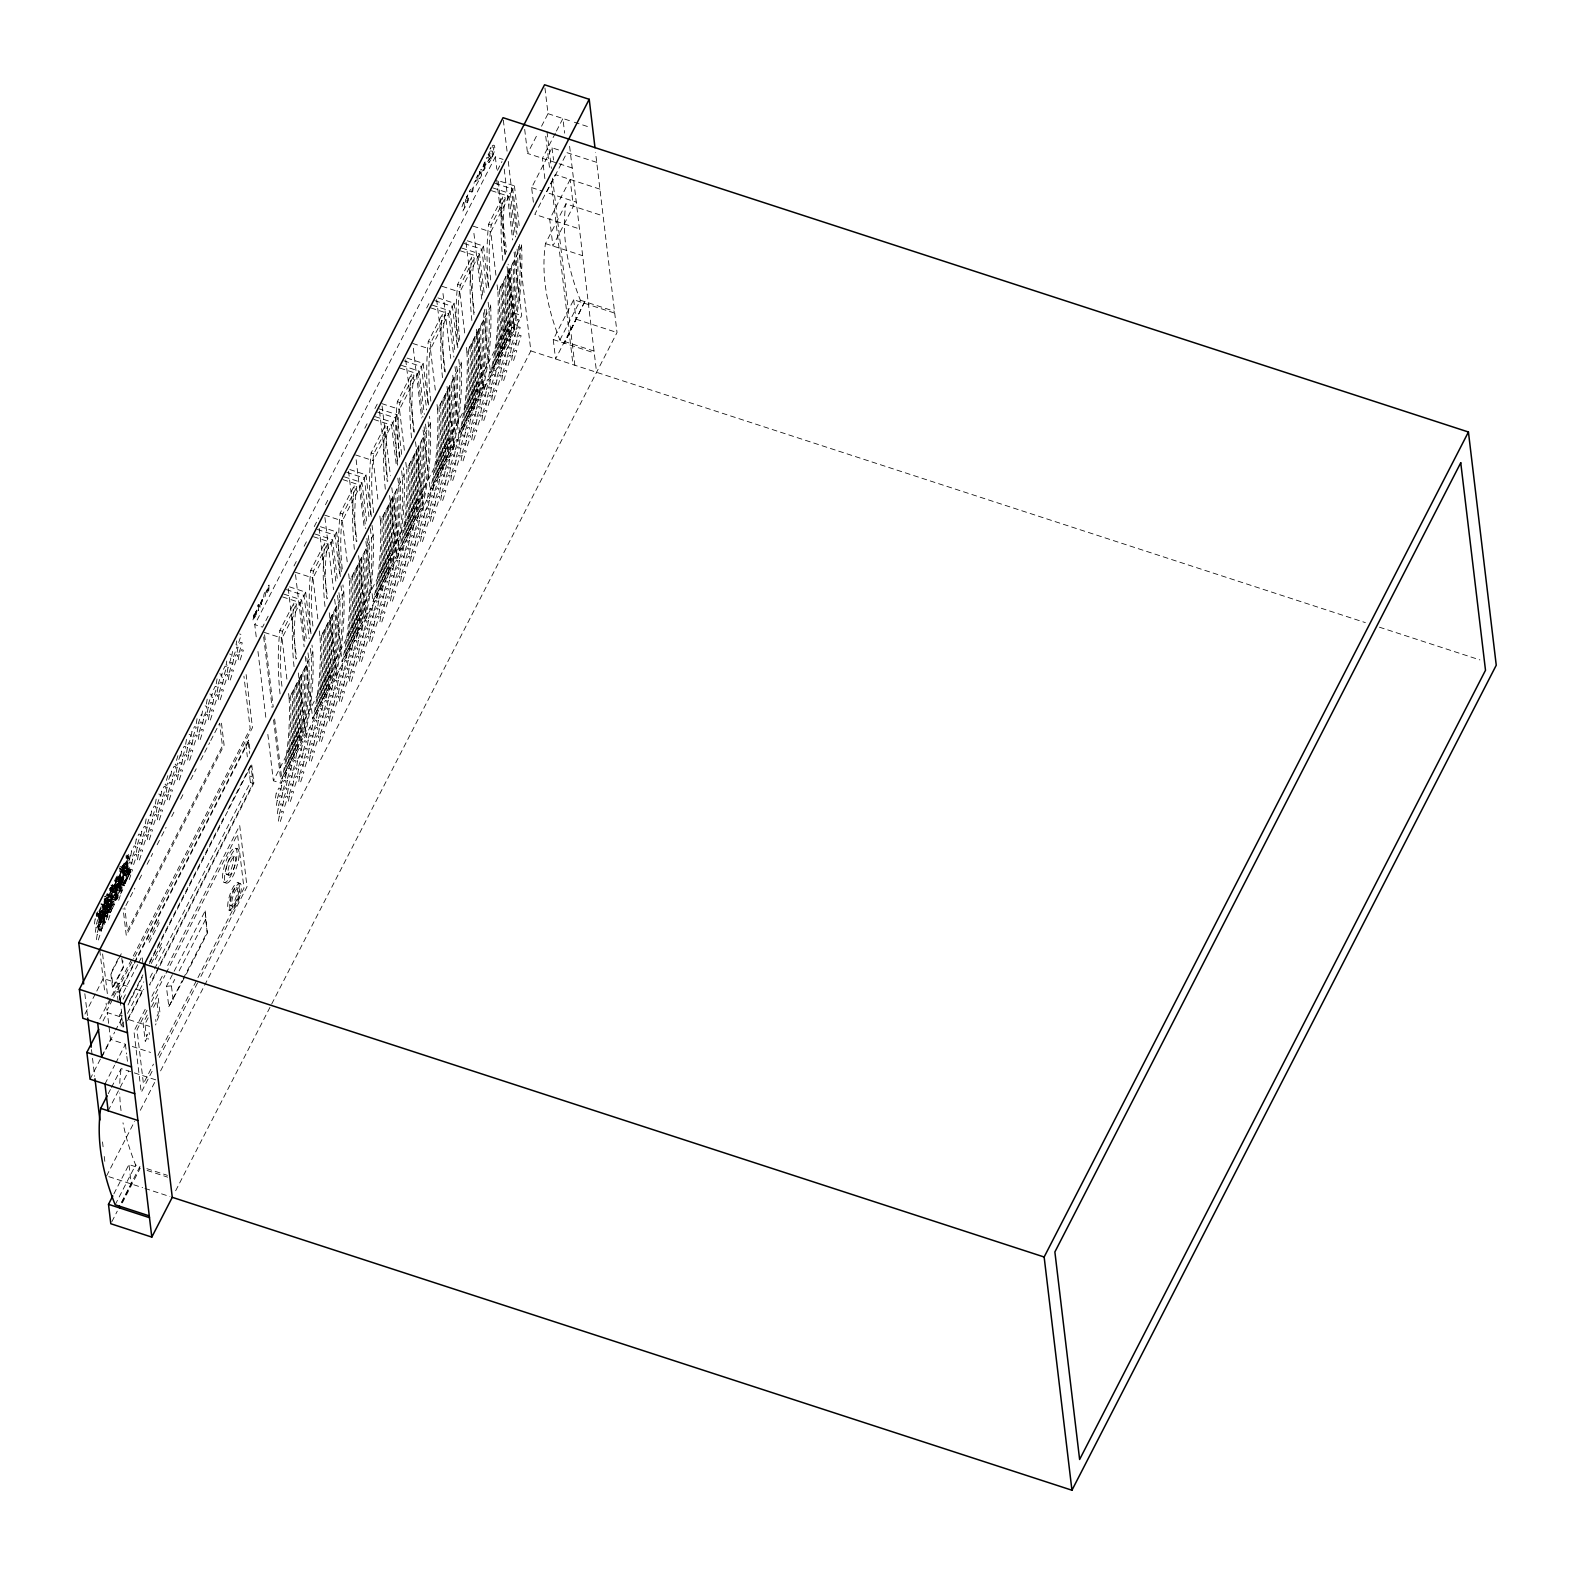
<?xml version="1.0" encoding="UTF-8"?>
<svg xmlns="http://www.w3.org/2000/svg" width="1575" height="1575" viewBox="0 0 1575 1575"><rect width="100%" height="100%" fill="white"/><g stroke="black" fill="none" stroke-linecap="round" stroke-linejoin="round"><path stroke-width="0.75" stroke-dasharray="5 3.75" d="M110.407 887.355L113.695 888.418L113.558 890.072L110.309 888.28M487.423 157.283L488.092 158.327L490.809 153.956L490.908 156.85L488.683 159.922A11.675 3.189 -72 0 1 488.053 160.158L487.876 160.158A11.675 3.189 -72 0 1 486.892 159.39A5.788 1.575 -72 0 1 486.813 157.717M107.198 902.436L107.336 900.762L104.068 899.699L107.257 893.497M104.226 898.124L107.494 899.187L112.987 885.032L119.602 889.028L122.023 882.925L118.755 881.843L116.196 886.823L119.464 887.887M111.234 891.135L115.369 891.923L121.511 878.574L118.243 877.511L111.234 891.135L117.042 892.631L117.18 893.773L113.754 891.568L111.274 897.809L114.995 886.902L113.302 886.272L110.683 890.938L112.987 885.032M117.042 892.631L114.542 898.872L108.281 896.864L103.537 906.097L103.418 907.535L109.915 910.567L106.509 908.342L110.683 900.231L113.951 901.294L109.915 910.567M103.674 904.542L108.025 894.698L111.293 895.762L106.942 905.605L100.682 903.637M106.942 905.605L111.293 895.762M104.462 916.374L104.619 914.681L104.462 916.374L107.73 917.457L107.887 915.744L101.115 913.461L106.923 916.355L108.183 912.516L104.895 911.452L97.611 927.045L100.879 928.108L105.052 920.017L101.647 917.812L97.611 927.045M105.23 899.069L104.304 904.778L105.998 905.408L109.541 894.58L107.848 893.97L103.93 901.372L109.01 903.105L108.892 904.523L104.521 913.028L100.898 911.492L98.457 917.398L101.725 918.461L104.265 913.5L104.934 906.885L103.241 906.255M120.153 868.435L123.559 870.66L129.347 859.399L125.941 857.194L129.209 858.257L106.116 905.153L108.537 899.03L111.943 901.235L109.384 906.216L105.505 904.956L98.713 919.564L101.981 920.627L104.403 914.524L97.867 929.211L101.135 930.274L105.308 922.182L101.902 919.977L97.867 929.211M104.167 911.63L105.19 908.204L108.478 909.287L107.435 912.693M108.616 907.732L108.773 906.019L105.328 914.13L108.616 907.732L101.883 905.369L96.311 916.197L101.371 917.713L106.312 908.106L103.044 907.043L98.457 917.398M472.342 187.878L471.811 192.189L470.098 190.575C472.5 185.515 467.677 194.729 469.862 191.048L472.362 193.312L474.233 182.542M186.342 974.039L207.309 933.247L205.183 910.882L166.379 986.344L168.82 1006.681L185.24 976.185M100.603 911.354L99.678 917.083L96.173 915.036L99.363 908.873M101.548 919.682L100.603 925.391L102.296 926.021L105.86 915.193L104.167 914.563M106.155 907.377L105.23 913.106L106.923 913.717M110.683 891.371L109.738 897.1L111.431 897.73M109.541 908.617L110.467 902.888L108.793 902.278L102.848 914.189L105.19 908.204M116.471 887.709L115.546 893.419L117.239 894.049M118.932 880.642L119.858 874.912L118.164 874.282M120.999 871.703L120.054 877.433L121.748 878.043L124.366 872.944L125.311 867.215L123.618 866.604M119.858 888.95L120.783 883.221L119.109 882.591L116.333 887.965M121.925 880.012L120.98 885.741L122.673 886.351L125.311 881.252L126.236 875.543L124.543 874.912M146.14 818.882L145.195 824.591L146.888 825.221L150.452 814.393M156.161 799.116L155.216 804.845L156.909 805.455L160.473 794.627L158.78 794.017M186.46 739.384L185.535 745.113L187.228 745.743L189.847 740.624L190.772 734.915L189.098 734.285M197.052 718.673L196.127 724.402L197.82 725.032L201.364 714.203M202.506 710.994L201.561 716.723L203.254 717.334L205.892 712.235L206.817 706.525L205.124 705.895M207.191 699.123L206.266 704.832L207.959 705.462L211.503 694.634L209.829 694.004M212.33 693.335L211.719 697.154L213.393 697.764L216.956 686.956L215.263 686.326L212.645 691.425M217.055 678.864L216.11 684.593L217.803 685.223L221.366 674.395L219.673 673.765M222.193 673.096L221.563 676.915L223.256 677.526L226.8 666.697L225.127 666.087L222.488 671.186M226.761 661.028L226.15 664.847L227.824 665.457L230.462 660.358L231.387 654.629L229.694 654.019M232.529 651.42L231.584 657.149L233.277 657.779L236.841 646.951M236.683 640.946L236.073 644.766L237.766 645.396L241.31 634.567L239.617 633.938M286.296 773.168L285.351 778.897L287.044 779.507L290.607 768.679L288.914 768.068M296.612 753.5L295.667 759.209L297.36 759.839L299.998 754.74L300.923 749.011L299.23 748.381M307.204 732.788L306.259 738.498L307.952 739.128L311.515 728.3L309.822 727.689M317.343 713.219L316.418 718.928L318.091 719.558L321.654 708.73L319.961 708.12M413.772 525.42L412.827 531.149L414.52 531.759L418.084 520.931L416.391 520.321M423.793 505.654L422.868 511.383L424.541 512.013L427.179 506.894L428.105 501.185L426.412 500.555M502.366 283.461A1042.276 510.083 27.2 0 1 495.003 364.238L494.058 370.066L495.751 370.676L498.369 365.577L499.295 359.848L497.621 359.238A1042.276 510.083 27.2 0 0 504.886 278.598M505.024 344.59L504.079 350.3L505.772 350.93L508.39 345.831L509.335 340.102L507.642 339.472M299.86 735.86L296.966 749.621M300.372 732.926L300.845 730.249A1042.276 510.083 27.2 0 0 304.349 668.843M330.809 675.675L327.915 689.437M331.321 672.761L331.793 670.064A1042.276 510.083 27.2 0 0 335.298 608.659M360.183 618.562L357.308 632.323M360.695 615.628L361.167 612.931A1042.276 510.083 27.2 0 0 364.672 551.526M391.132 558.377L388.237 572.138M391.643 555.463L392.116 552.766A1042.276 510.083 27.2 0 0 395.62 491.361M417.355 507.071L414.461 520.833M417.867 504.138L418.32 501.46A1042.276 510.083 27.2 0 0 421.844 440.035M448.284 446.887L445.41 460.648M448.796 443.973L449.269 441.276A1042.276 510.083 27.2 0 0 452.793 379.87M477.678 389.773L474.784 403.515M478.19 386.84L478.662 384.142A1042.276 510.083 27.2 0 0 482.167 322.737M508.627 329.588L505.733 343.35M509.138 326.675L509.611 323.978A1042.276 510.083 27.2 0 0 513.115 262.572M114.798 895.702L121.767 880.74L114.798 895.702L111.53 894.62L112.12 892.08L115.388 893.143M465.747 199.218L465.472 202.21L467.893 197.485L466.948 203.628A3.977 1.083 -72 0 1 465.983 204.159L468.464 200.202L468.503 194.69M479.784 171.537L479.666 174.175L480.395 170.356M110.919 885.111L114.188 886.174L128.953 856.072L125.665 855.008M483.84 163.662L483.131 166.773L483.702 163.603M479.686 171.281L478.682 176.538L481.103 171.813L481.32 174.352L479.194 178.487A3.977 1.083 -72 0 0 480.158 177.936C481.714 176.498 483.958 167.186 480.355 169.982M466.574 197.229L467.637 195.851L466.318 199.119M488.092 154.842L489.884 151.594M466.476 196.954L467.854 194.867M115.566 881.449L118.125 876.468L121.393 877.531L118.834 882.512L115.566 881.449L117.968 875.346L121.393 877.531M120.291 869.597L123.854 862.647M99.776 917.477L101.253 914.602M102.218 912.142L105.151 906.432L101.469 904.759M122.673 872.963L125.094 866.841L128.363 867.923L125.941 874.027L122.535 871.822L125.941 874.027M98.969 921.749L101.391 915.626L104.797 917.831L102.237 922.812L98.969 921.749L105.545 906.944L102.277 905.881L105.545 906.944M121.905 881.902L118.519 879.874L124.838 881.508L130.646 870.247L127.221 868.042L121.57 880.445L128.107 865.738L124.838 864.675L122.417 870.798L125.685 871.861L128.107 865.738M124.838 881.508L130.508 869.105M167.836 775.648L165.158 784.763L166.832 785.393L170.395 774.565L168.702 773.935M177.896 755.665L175.219 764.781L176.912 765.411L180.456 754.582L178.782 753.952M110.289 889.009L117.436 875.129M117.298 875.995L114.621 885.111L116.294 885.741L121.255 876.409M126.138 858.69L128.756 853.591L130.449 854.201L129.524 859.93L122.929 875.129L126.197 876.192L128.756 871.231L125.35 869.026L122.929 875.129M477.875 175.002L476.142 178.231M101.194 907.987L98.182 915.213L101.469 916.276L103.261 912.791M122.023 867.471L124.582 862.509L127.851 863.572L125.429 869.676L122.023 867.471L125.291 868.534M477.914 175.376L477.757 182.07M98.182 915.213L99.993 911.708M104.797 902.357L108.025 894.698M122.161 868.612L124.582 862.509M476.319 179.648C472.362 185.771 477.323 176.065 476.831 183.881M99.323 915.075L103.95 904.7L99.323 915.075L96.055 914.012M107.494 899.187L112.534 889.422L109.128 887.197M114.188 886.174L122.358 868.908M122.417 870.798L128.953 856.072M108.025 914.209L101.253 911.945L105.742 902.042L109.128 904.05L111.549 897.927L106.312 908.106M105.86 902.987L108.281 896.864M112.101 890.859L118.243 877.511M98.713 919.564L105.505 904.956M110.073 896.884L122.752 872.215L119.346 870.01M109.522 890.525L113.951 892.001L116.255 886.115M112.081 902.278L109.659 908.401L106.234 906.176L108.793 901.215L112.081 902.278L106.135 915.252L102.434 913.579M113.951 892.001L116.392 887.237L113.124 886.174M114.502 892.198L121.511 878.574M103.655 915.292L104.895 911.452M111.943 899.187L120.625 880.878L123.913 881.941L115.211 900.25L108.419 898.006M106.627 909.503L110.683 900.231M120.625 880.878L111.608 899.699L110.663 905.408L112.357 906.038L114.995 900.939L115.92 895.21L114.227 894.58M109.384 906.216L111.805 900.112M125.803 872.885L128.363 867.923M110.939 902.416L106.903 911.669L110.171 912.732L114.345 904.601L110.939 902.416L106.903 911.669M112.79 898.793L120.881 883.043L124.307 885.248C117.968 905.153 106.529 903.361 121.019 884.185L120.881 883.043M121.688 881.468L127.496 870.227L130.764 871.29L125.114 883.673L121.688 881.468L125.114 883.673M121.826 882.61L127.496 870.227M256.213 636.812L254.756 624.625L495.318 156.87L503.075 159.41M102.237 922.812L104.659 916.689M108.478 909.287L105.702 914.642M126.197 876.192L128.618 870.089M114.542 898.872L122.023 882.925M104.915 918.875L100.879 928.108M106.923 916.355L108.183 912.516M109.777 909.425L113.951 901.294M115.211 900.25L123.913 881.941M101.135 930.274L105.171 921.04M107.73 917.457L107.887 915.744M110.171 912.732L114.207 903.479M116.058 899.857L124.169 884.107M124.976 882.551L130.764 871.29M268.144 616.219L262.513 627.145L254.756 624.625M293.993 565.957L297.36 559.401M304.113 546.269L307.479 539.713M314.232 526.601L318.721 517.86M325.474 504.748L328.84 498.192M364.809 428.243L368.176 421.687M374.929 408.575L378.295 402.019M426.628 308.031L428.892 303.66M497.464 170.336L501.953 161.595M125.882 905.586L129.229 899.069M130.351 896.903L134.82 888.221M139.289 879.519L142.636 873.023M147.105 864.321L152.677 853.473M157.146 844.771L160.492 838.274M161.615 836.089L166.084 827.407M171.675 816.539L173.9 812.208M180.613 799.175L183.96 792.658M190.654 779.625L196.245 768.777M200.714 760.075L209.652 742.711M210.755 740.526L219.693 723.161L222.429 745.999L127.477 930.589L124.76 907.771M280.035 693.906A975.831 477.56 27.2 0 1 279.838 630.453L293.856 603.205L296.474 604.052A692.587 338.94 27.2 0 0 295.962 659M310.984 633.721A975.831 477.56 27.2 0 1 310.787 570.288L324.804 543.021L327.423 543.887A692.587 338.94 27.2 0 0 326.911 598.835M340.358 576.607A975.831 477.56 27.2 0 1 340.161 513.155L354.178 485.888L356.816 486.754A692.587 338.94 27.2 0 0 356.285 541.702M371.306 516.423A975.831 477.56 27.2 0 1 371.109 452.99L385.127 425.723L387.765 426.569A692.587 338.94 27.2 0 0 387.233 481.537M397.53 465.117A975.831 477.56 27.2 0 1 397.333 401.664L411.351 374.417L413.969 375.263A692.587 338.94 27.2 0 0 413.91 434.05M428.479 404.933A975.831 477.56 27.2 0 1 428.282 341.499L442.299 314.232L444.918 315.098A692.587 338.94 27.2 0 0 444.859 373.885M457.853 347.819A975.831 477.56 27.2 0 1 457.656 284.366L471.673 257.099L474.292 257.965A692.587 338.94 27.2 0 0 474.233 316.752M488.801 287.634A975.831 477.56 27.2 0 1 488.604 224.182L502.622 196.934L505.24 197.781A692.587 338.94 27.2 0 0 505.181 256.587M84.952 1014.044L95.721 993.116M96.803 991.029L103.261 978.469L127.299 986.285M572.197 167.993L527.546 153.444L537.252 134.603M541.544 126.236L548.021 113.676L544.852 87.176M399.42 457.478A692.587 338.94 27.2 0 1 399.952 402.531L413.969 375.263M430.841 401.152A692.587 338.94 27.2 0 1 430.9 342.346L444.918 315.098M459.762 340.18A692.587 338.94 27.2 0 1 460.274 285.213L474.292 257.965M490.711 279.996A692.587 338.94 27.2 0 1 491.223 225.048L505.24 197.781M281.945 686.267A692.587 338.94 27.2 0 1 282.457 631.319L296.474 604.052M312.893 626.082A692.587 338.94 27.2 0 1 313.405 571.134L327.423 543.887M342.267 568.969A692.587 338.94 27.2 0 1 342.799 514.001L356.816 486.754M373.688 512.623A692.587 338.94 27.2 0 1 373.748 453.836L387.765 426.569M286.886 679.081L282.004 638.17L305.668 592.141L287.969 586.372L296.572 658.527M317.835 618.916L312.953 577.986L336.617 531.956L318.918 526.207L327.521 598.362M347.209 561.783L342.326 520.872L366.01 474.843L348.311 469.074L356.915 541.229M377.862 499.196L373.275 460.688L396.959 414.658L379.26 408.909M404.362 450.293L399.499 409.382L423.163 363.353L405.464 357.584L414.363 432.141M435.31 390.127L430.447 349.197L454.112 303.168L436.413 297.419L445.312 371.976M464.704 332.994L459.821 292.084L483.486 246.054L465.787 240.286L474.39 312.441M495.928 275.231L490.77 231.899L514.434 185.87L496.735 180.101L505.91 257.079M118.44 958.289L110.762 973.232L112.593 988.549L123.559 967.207L122.771 960.632M121.275 953.741L111.412 972.917L113.046 986.698L122.909 967.503L121.551 956.025M99.835 1018.907L110.604 997.959M111.687 995.872L118.145 983.312L119.877 997.94M555.365 133.166L542.43 158.288L545.048 180.259M556.428 131.079L562.905 118.519L564.638 133.147M108.577 1004.023L111.943 997.467M113.065 995.282L132.182 958.132M133.304 955.946L250.189 728.654L243.928 676.167M112.553 999.593L106.962 1010.461L106.096 1003.236M113.676 997.408L133.816 958.25M134.82 956.675L252.453 727.591L246.133 674.572M103.025 1020.994L107.336 1012.607L122.22 1017.45L115.743 1030.011M533.374 202.21L531.622 187.602L552.077 147.833L562.708 151.279M133.383 964.412L118.834 992.722L119.602 999.2M134.505 962.227L248.771 740.053L249.933 749.779M120.94 1003.413L119.621 992.348L248.2 742.317L245.523 741.451L247.354 756.827M137.734 964.628L118.243 1002.527L116.924 991.463L119.621 992.348M138.817 962.522L142.065 956.222L142.852 962.699M123.106 999.2L126.354 992.88M123.224 1022.49L123.756 1026.92L121.058 1026.053L119.739 1014.989L121.964 1010.638M129.465 1000.991L142.912 974.846M149.645 961.774L223.571 818.016M228.06 809.314L247.098 772.282M248.22 770.096L251.587 763.56L253.89 783.011L149.999 985.025M90.07 1079.17L100.839 1058.223M101.902 1056.136L110.526 1039.382L107.336 1012.607M128.008 1004.988L143.679 974.551M149.271 963.683L251.016 765.844L253.102 783.385L149.448 984.926M101.745 1057.238L114.68 1032.117M151.259 963.467L161.497 943.582L161.871 946.693L153.681 962.601M312.854 652.306A1042.276 510.083 27.2 0 1 305.471 733.084L281.807 779.113A1042.276 510.083 27.2 0 0 289.17 698.335L312.854 652.306L311.988 645.081M343.803 592.141A1042.276 510.083 27.2 0 1 336.42 672.919L312.736 718.948A1042.276 510.083 27.2 0 0 320.119 638.17L343.803 592.141L342.937 584.916M373.177 535.008A1042.276 510.083 27.2 0 1 365.794 615.786L342.129 661.815A1042.276 510.083 27.2 0 0 349.512 581.037L373.177 535.008L372.035 525.381M404.125 474.843A1042.276 510.083 27.2 0 1 396.743 555.621L373.078 601.65A1042.276 510.083 27.2 0 0 380.461 520.872L404.125 474.843L403.259 467.618M430.349 423.517A1042.276 510.083 27.2 0 1 422.966 504.295L399.282 550.325A1042.276 510.083 27.2 0 0 406.665 469.547L430.349 423.517L429.483 416.292M461.278 363.353A1042.276 510.083 27.2 0 1 453.915 444.13L430.231 490.16A1042.276 510.083 27.2 0 0 437.614 409.382L461.278 363.353L460.707 358.529M490.672 306.219A1042.276 510.083 27.2 0 1 483.289 386.997L459.605 433.027A1042.276 510.083 27.2 0 0 466.987 352.249L490.672 306.219L490.101 301.396M521.62 246.035A1042.276 510.083 27.2 0 1 514.237 326.832L490.553 372.862A1042.276 510.083 27.2 0 0 497.936 292.064L521.62 246.035L521.049 241.231M121.058 1026.053L123.224 1021.84M127.555 1013.414L143.798 981.835M128.067 1018.513L143.227 989.021M127.516 1020.777L143.758 989.198M150.097 977.543L153.444 971.047M154.567 968.881L250.405 782.499L248.85 769.388M104.954 1084.013L114.64 1065.172M115.723 1063.086L125.409 1044.245L110.526 1039.382M145.195 1009.319L133.934 1031.212L141.238 1092.4L153.622 1068.342M151.948 996.188L163.209 974.315M167.698 965.554L239.715 825.517L247.019 886.725L199.749 978.626M147.046 1010.225L137.005 1029.774L143.423 1083.659L153.484 1064.109M151.515 1001.523L164.922 975.457M166.044 973.291L237.53 834.278L243.968 888.162L157.953 1055.408M147.302 1015.048L143.108 1023.218L145.274 1041.429L147.853 1036.409L148.188 1039.303M151.495 1006.878L157.815 994.612L159.981 1012.823L155.551 1024.99M108.242 1093.719L110.388 1089.526M111.471 1087.439L121.157 1068.598L156.083 1079.958M594.031 351.087L559.912 339.983A497.05 243.259 27.2 0 1 545.462 243.574L565.917 203.805L603.127 215.913M148.188 1017.785L144.959 1024.065L146.455 1036.665L149.034 1031.645L149.389 1034.539M153.582 1007.311L156.811 1001.011L158.307 1013.611L155.649 1018.808L155.984 1021.683M514.139 252.098L521.699 315.532L281.138 783.267L273.381 780.747L513.942 312.992L508.115 264.206M173.093 999.79L171.439 985.852L174.746 979.414M179.156 970.83L205.656 919.308L205.183 910.882M108.143 1110.788L128.599 1071.02M494.983 364.337L497.621 359.238M168.82 1006.681L182.109 980.812M183.232 978.646L207.624 931.219M159.252 1057.396L198.627 980.812M106.568 1175.934L134.702 1121.223M140.333 1110.277L156.083 1079.643M160.591 1070.882L530.854 350.91L518.116 244.027M113.873 1193.87L128.953 1164.555L140.195 1168.217L121.885 1203.792M573.694 299.762L576.017 319.174L555.562 358.962L553.238 339.531L573.694 299.762L614.703 313.11M115.172 1204.777L135.627 1164.988A497.05 243.259 27.2 0 1 122.988 1122.798M559.912 339.983L580.368 300.215A497.05 243.259 27.2 0 1 565.917 203.805M121.669 1202.001L139.978 1166.406L135.627 1164.988M111.884 1221.649L117.259 1211.175M121.57 1202.808L131.257 1183.967L128.953 1164.555M175.652 1190.759L617.026 332.522L595.567 152.598M463.877 202.21L462.932 203.903C460.648 211.188 462.578 202.604 463.621 209.573M484.214 162.816L485.1 161.89L483.308 170.435A3.603 0.984 -72 0 0 483.899 170.435L486.183 166.084L485.927 163.839L483.623 169.982L485.474 161.339L484.175 162.481M490.475 150.944L492.384 151.161A4.469 1.221 -72 0 1 492.227 153.267L492.03 154.192A4.883 1.339 -72 0 1 491.065 156.988L489.038 160.158A8.092 2.205 -72 0 1 486.419 157.598M166.379 986.344L171.439 985.852M548.021 113.676L572.06 121.492M574.343 122.24L588.085 126.709M596.728 162.363L566.961 152.677L546.505 192.445L576.273 202.132M599.937 189.138L555.286 174.608L534.811 214.377L579.462 228.907M531.622 187.602L542.253 191.067M495.082 183.35L512.781 189.098L517.663 230.029M492.739 187.878L510.438 193.646L515.616 236.959M491.321 190.634L509.02 196.403L513.903 237.313M488.604 224.182L491.223 225.048M545.462 243.574L582.671 255.701M473.071 226.131L490.77 231.899M464.133 243.515L481.832 249.283L486.714 290.194M461.79 248.062L479.489 253.811L484.372 294.742M460.373 250.819L478.072 256.567L482.954 297.498M580.368 300.215L614.506 311.318M576.017 319.174L617.026 332.522M457.656 284.366L460.274 285.213M442.122 286.315L459.821 292.084M513.942 312.992L521.699 315.532M434.739 300.648L452.458 306.416L457.321 347.327M553.238 339.531L594.247 352.898M432.416 305.176L450.115 310.944L454.998 351.855M430.999 307.952L448.698 313.701L453.856 357.033M530.854 350.91L1365.387 622.617M1379.405 627.185L1479.89 659.905M428.282 341.499L430.9 342.346M412.729 343.448L430.447 349.197M403.81 360.813L421.509 366.581L426.668 409.913M401.467 365.361L419.167 371.129L424.325 414.442M400.05 368.117L417.749 373.885L422.907 417.198M397.333 401.664L399.952 402.531M381.8 403.613L399.499 409.382M377.587 412.138L395.286 417.887L400.168 458.817M375.263 416.666L392.962 422.435L397.825 463.345M373.826 419.422L391.545 425.191L396.132 463.7M371.109 452.99L373.748 453.836M355.576 454.939L373.275 460.688M346.638 472.303L364.337 478.072L369.219 518.982M344.315 476.851L362.014 482.6L366.601 521.108M342.897 479.607L360.596 485.376L365.754 528.688M340.161 513.155L342.799 514.001M324.627 515.104L342.326 520.872M317.264 529.436L334.963 535.205L339.846 576.115M314.921 533.964L332.62 539.733L337.503 580.643M313.504 536.74L331.203 542.489L336.085 583.419M310.787 570.288L313.405 571.134M295.253 572.237L312.953 577.986M286.315 589.601L304.014 595.37L309.172 638.702M283.973 594.149L301.672 599.918L306.554 640.828M282.555 596.905L300.254 602.674L305.137 643.584M279.838 630.453L282.457 631.319M264.305 632.402L282.004 638.17M249.637 776.022L252.335 776.908M250.405 782.499L253.102 783.385M235.403 848.197A18.014 4.922 -72 0 1 230.974 875.326A18.014 4.922 -72 0 1 222.961 872.373A18.014 4.922 -72 0 1 235.403 848.197L237.471 848.866A18.014 4.922 -72 0 1 233.041 875.995A18.014 4.922 -72 0 1 225.028 873.042A18.014 4.922 -72 0 1 237.471 848.866M232.805 856.091A9.686 2.658 -72 0 1 230.423 870.699A9.686 2.658 -72 0 1 226.111 869.105A9.686 2.658 -72 0 1 232.805 856.091L234.872 856.761A9.686 2.658 -72 0 1 232.49 871.369A9.686 2.658 -72 0 1 228.178 869.774A9.686 2.658 -72 0 1 234.872 856.761M226.761 874.519L228.808 875.188M237.982 882.748A14.372 3.938 -72 0 1 234.458 904.424A14.372 3.938 -72 0 1 228.06 902.062A14.372 3.938 -72 0 1 237.982 882.748L240.05 883.437A14.372 3.938 -72 0 1 236.506 905.093A14.372 3.938 -72 0 1 230.107 902.751A14.372 3.938 -72 0 1 240.05 883.437M224.162 882.413L226.229 883.083M236.526 887.197A9.686 2.658 -72 0 1 234.143 901.806A9.686 2.658 -72 0 1 229.832 900.231A9.686 2.658 -72 0 1 236.526 887.197L238.573 887.887A9.686 2.658 -72 0 1 236.191 902.475A9.686 2.658 -72 0 1 231.879 900.9A9.686 2.658 -72 0 1 238.573 887.887M125.803 856.15L129.091 857.233M124.72 863.632L127.988 864.695M124.976 865.817L128.244 866.88M119.877 866.289L123.303 868.475L120.015 867.412M125.232 867.982L128.5 869.046M127.358 869.183L130.646 870.247M119.07 867.845L123.559 870.66M125.488 870.168L128.756 871.231M122.279 869.636L125.685 871.861M127.614 871.349L130.902 872.412M119.208 868.987L122.496 870.069M230.462 905.625L232.529 906.294M119.464 871.152L122.752 872.215M122.791 873.987L126.079 875.07M229.005 910.074L231.072 910.744M121.433 879.303L124.72 880.386M118.381 878.653L121.649 879.716M115.428 880.307L122.161 884.067M120.763 882.02L124.031 883.083M121.019 884.185L124.307 885.248M109.266 888.339L112.534 889.422M109.384 889.383L112.79 891.588M110.368 890.131L113.636 891.194M111.293 896.352L114.581 897.415M108.163 895.821L111.431 896.884M104.363 896.451L107.632 897.514M111.471 898.695L114.739 899.758M108.675 900.172L111.943 901.235M110.801 901.372L114.089 902.436M112.199 903.42L108.793 901.215M111.077 903.538L114.345 904.601M103.812 902.869L108.892 904.523M105.978 904.011L109.246 905.074M101.076 904.267L104.344 905.33M106.234 906.176L109.522 907.259M105.052 909.897L110.033 911.59M104.895 913.539L101.627 912.476L105.328 914.13M100.997 912.437L104.265 913.5M103.241 914.701L106.509 915.764M95.918 912.87L99.186 913.933M98.063 914.051L101.332 915.114M104.048 915.803L107.317 916.867M98.182 915.075L101.469 916.276M101.528 916.768L104.797 917.831M98.319 916.237L105.052 920.017M98.575 918.422L101.843 919.485M102.04 921.099L105.308 922.182M98.831 920.588L102.099 921.67M97.473 925.903L100.741 926.966M97.729 928.069L100.997 929.132M136.454 989.277L143.325 991.502M119.739 1014.989L122.417 1015.855M129.091 1019.694L149.684 1026.408M132.28 1046.469L150.59 1052.435M146.849 1168.65L167.442 1175.363M147.066 1170.442L167.659 1177.155M108.813 1176.663L142.656 1187.668M144.939 1188.416L170.002 1196.587M125.213 864.399L126.906 865.029M569.618 146.298L596.571 372.31M552.077 147.833L553.534 160M547.037 132.005L551.388 168.446M552.549 178.172L574.855 365.243M545.737 136.257L549.518 167.836M551.25 182.424L572.985 364.632M524.692 129.367L527.546 153.444M514.434 185.87L519.612 229.202M519.376 244.46L519.947 249.283A1042.276 510.083 27.2 0 1 512.564 330.061M503.331 120.113L507.111 151.692M508.272 161.418L516.954 234.301M517.053 249.008L517.624 253.811A1042.276 510.083 27.2 0 1 510.241 334.589M515.616 251.764L516.206 256.567A1042.276 510.083 27.2 0 1 508.823 337.365M504.236 169.155L512.682 239.912M495.318 156.87L496.775 169.076M498.232 181.263L506.658 252.02M507.071 266.707L514.237 326.832M497.09 284.858L497.936 292.064M478.583 180.948L476.024 185.437M483.486 246.054L488.368 286.965M488.152 302.223L488.998 309.448A1042.276 510.083 27.2 0 1 481.615 390.226M486.104 309.172L486.675 313.996A1042.276 510.083 27.2 0 1 479.292 394.774M484.391 309.527L485.257 316.752A1042.276 510.083 27.2 0 1 477.875 397.53M473.918 233.356L481.95 300.707M483.387 312.736L490.553 372.862M465.373 206.64L462.814 211.109M463.936 202.584L464.546 207.762M476.398 329.273L483.289 386.997M466.417 347.425L466.987 352.249M454.112 303.168L458.699 341.677M458.758 359.356L459.624 366.581A1042.276 510.083 27.2 0 1 452.242 447.359M456.711 366.306L457.282 371.109A1042.276 510.083 27.2 0 1 449.918 451.907M455.017 366.66L455.864 373.885A1042.276 510.083 27.2 0 1 448.481 454.663M442.988 293.521L450.726 358.47M452.734 375.303L459.605 433.027M447.024 386.407L453.915 444.13M437.043 404.558L437.614 409.382M423.163 363.353L428.046 404.263M428.105 421.942L428.676 426.746A1042.276 510.083 27.2 0 1 421.293 507.544M425.486 424.069L426.353 431.294A1042.276 510.083 27.2 0 1 418.97 512.072M424.069 426.825L424.915 434.05A1042.276 510.083 27.2 0 1 417.552 514.828M413.319 348.252L421.627 418.005M423.065 430.034L430.231 490.16M415.505 441.768L422.966 504.295M405.799 462.322L406.665 469.547M396.959 414.658L401.822 455.588M401.605 470.846L402.472 478.072A1042.276 510.083 27.2 0 1 395.089 558.849M399.558 477.796L400.129 482.6A1042.276 510.083 27.2 0 1 392.746 563.378M397.845 478.15L398.711 485.356A1042.276 510.083 27.2 0 1 391.328 566.153M382.075 406.015L390.403 475.768M391.821 487.797L399.282 550.325M379.536 411.311L387.863 481.064M389.576 495.495L396.743 555.621M379.87 516.049L380.461 520.872M366.01 474.843L370.893 515.753M370.361 528.609L371.523 538.237A1042.276 510.083 27.2 0 1 364.14 619.014M368.314 535.559L369.18 542.784A1042.276 510.083 27.2 0 1 361.797 623.562M366.896 538.315L367.763 545.541A1042.276 510.083 27.2 0 1 360.38 626.318M356.147 459.743L364.179 527.093M365.912 541.524L373.078 601.65M358.627 555.66L365.794 615.786M348.646 573.812L349.512 581.037M336.617 531.956L341.499 572.887M340.987 585.742L342.129 595.37A1042.276 510.083 27.2 0 1 334.747 676.148M338.94 592.692L339.806 599.898A1042.276 510.083 27.2 0 1 332.423 680.695M337.522 595.448L338.389 602.674A1042.276 510.083 27.2 0 1 331.006 683.452M324.922 517.506L333.526 589.66M334.668 599.287L342.129 661.815M329.254 612.793L336.42 672.919M319.272 630.945L320.119 638.17M305.668 592.141L310.551 633.052M310.334 648.329L311.181 655.535A1042.276 510.083 27.2 0 1 303.798 736.332M307.991 652.857L308.858 660.082A1042.276 510.083 27.2 0 1 301.475 740.86M306.869 658.035L307.44 662.839A1042.276 510.083 27.2 0 1 300.057 743.617M295.529 574.639L304.132 646.793M305.294 656.421L312.736 718.948M298.305 672.958L305.471 733.084M288.599 693.532L289.17 698.335M264.58 634.804L273.203 706.958M274.621 718.987L281.807 779.113M263.675 636.91L272.121 707.648M273.578 719.854L281.138 783.267M257.965 651.459L266.096 719.755M267.848 734.403L273.381 780.747M248.2 742.317L249.519 753.382M221.484 723.22L224.103 745.211L126.276 935.432L123.067 908.558M205.656 919.308L207.309 933.247M129.209 858.257L129.347 859.399M120.172 1000.381L121.925 1015.028M125.409 1044.245L126.571 1053.97M126.847 1056.412L127.437 1061.274M121.629 1016.229L122.929 1027.038M102.592 953.918L108.006 999.239M99.776 950.237L104.954 993.608M84.833 993.707L87.432 1015.58M91.488 1049.6L94.677 1076.316M102.513 1141.914L103.084 1146.777M104.245 1156.483L104.816 1161.346M121.039 1110.631A497.05 243.259 27.2 0 1 119.7 1092.932M119.779 1083.383A497.05 243.259 27.2 0 1 121.157 1068.598M492.148 145.983A17.601 4.823 -72 0 1 493.546 145.195A8.525 2.343 -72 0 1 494.274 151.357A11.143 3.052 -72 0 1 492.463 156.575A12.62 3.445 -72 0 1 488.723 162.737L488.782 162.461A10.966 2.993 -72 0 0 492.424 156.023A8.603 2.362 -72 0 0 493.093 147.125A10.277 2.815 -72 0 0 491.991 147.105M490.199 148.168A9.844 2.697 -72 0 1 490.553 147.676M490.042 149.192A10.277 2.815 -72 0 1 491.065 147.853M468.405 349.493A1042.276 510.083 27.2 0 1 461.042 430.27M471.87 320.552A975.831 477.56 27.2 0 1 471.673 257.099M483.584 319.981A1042.276 510.083 27.2 0 1 476.201 400.759M480.611 325.789A1042.276 510.083 27.2 0 1 473.228 406.567M479.194 328.545A1042.276 510.083 27.2 0 1 471.811 409.323M470 346.382A1042.276 510.083 27.2 0 1 462.637 427.179M471.437 343.626A1042.276 510.083 27.2 0 1 464.054 424.403M472.52 341.519A1042.276 510.083 27.2 0 1 465.137 422.297M473.937 338.763A1042.276 510.083 27.2 0 1 466.554 419.541M474.882 336.912A1042.276 510.083 27.2 0 1 467.499 417.71M476.3 334.156A1042.276 510.083 27.2 0 1 468.917 414.934M477.127 332.561A1042.276 510.083 27.2 0 1 469.744 413.339M478.544 329.805A1042.276 510.083 27.2 0 1 471.161 410.583M408.082 466.791A1042.276 510.083 27.2 0 1 400.7 547.568M411.547 437.85A975.831 477.56 27.2 0 1 411.351 374.417M423.262 437.279A1042.276 510.083 27.2 0 1 415.879 518.077M420.269 443.087A1042.276 510.083 27.2 0 1 412.886 523.865M418.852 445.843A1042.276 510.083 27.2 0 1 411.469 526.621M409.677 463.7A1042.276 510.083 27.2 0 1 402.294 544.477M411.095 460.924A1042.276 510.083 27.2 0 1 403.712 541.721M412.178 458.817A1042.276 510.083 27.2 0 1 404.795 539.615M413.595 456.061A1042.276 510.083 27.2 0 1 406.212 536.839M414.56 454.21A1042.276 510.083 27.2 0 1 407.177 535.008M415.977 451.454A1042.276 510.083 27.2 0 1 408.594 532.252M416.784 449.859A1042.276 510.083 27.2 0 1 409.402 530.637M418.202 447.103A1042.276 510.083 27.2 0 1 410.839 527.881M499.354 289.308A1042.276 510.083 27.2 0 1 491.971 370.105M502.819 260.387A975.831 477.56 27.2 0 1 502.622 196.934M514.533 259.816A1042.276 510.083 27.2 0 1 507.15 340.594M511.54 265.604A1042.276 510.083 27.2 0 1 504.177 346.402M510.123 268.38A1042.276 510.083 27.2 0 1 502.76 349.158M500.948 286.217A1042.276 510.083 27.2 0 1 493.566 366.995M503.449 281.354A1042.276 510.083 27.2 0 1 496.086 362.132M505.831 276.747A1042.276 510.083 27.2 0 1 498.448 357.525M507.248 273.991A1042.276 510.083 27.2 0 1 499.866 354.769M508.075 272.396A1042.276 510.083 27.2 0 1 500.692 353.174M509.493 269.62A1042.276 510.083 27.2 0 1 502.11 350.418M350.93 578.281A1042.276 510.083 27.2 0 1 343.547 659.059M354.375 549.34A975.831 477.56 27.2 0 1 354.178 485.888M366.109 548.769A1042.276 510.083 27.2 0 1 358.726 629.547M363.116 554.577A1042.276 510.083 27.2 0 1 355.733 635.355M361.699 557.333A1042.276 510.083 27.2 0 1 354.316 638.111M352.524 575.17A1042.276 510.083 27.2 0 1 345.142 655.968M353.942 572.414A1042.276 510.083 27.2 0 1 346.559 653.192M355.025 570.308A1042.276 510.083 27.2 0 1 347.642 651.085M356.442 567.551A1042.276 510.083 27.2 0 1 349.059 648.329M357.387 565.701A1042.276 510.083 27.2 0 1 350.004 646.498M358.805 562.944A1042.276 510.083 27.2 0 1 351.422 643.722M359.632 561.35A1042.276 510.083 27.2 0 1 352.249 642.128M361.049 558.593A1042.276 510.083 27.2 0 1 353.666 639.371M381.878 518.096A1042.276 510.083 27.2 0 1 374.496 598.894M385.324 489.175A975.831 477.56 27.2 0 1 385.127 425.723M397.038 488.604A1042.276 510.083 27.2 0 1 389.675 569.382M394.065 494.412A1042.276 510.083 27.2 0 1 386.682 575.19M392.647 497.168A1042.276 510.083 27.2 0 1 385.265 577.946M383.473 515.005A1042.276 510.083 27.2 0 1 376.09 595.783M384.891 512.249A1042.276 510.083 27.2 0 1 377.508 593.027M385.973 510.142A1042.276 510.083 27.2 0 1 378.591 590.92M387.391 507.386A1042.276 510.083 27.2 0 1 380.008 588.164M388.336 505.536A1042.276 510.083 27.2 0 1 380.953 586.313M389.753 502.779A1042.276 510.083 27.2 0 1 382.371 583.557M390.58 501.185A1042.276 510.083 27.2 0 1 383.197 581.963M391.998 498.409A1042.276 510.083 27.2 0 1 384.615 579.206M321.536 635.414A1042.276 510.083 27.2 0 1 314.173 716.192M325.001 606.473A975.831 477.56 27.2 0 1 324.804 543.021M336.715 605.903A1042.276 510.083 27.2 0 1 329.332 686.68M333.743 611.71A1042.276 510.083 27.2 0 1 326.36 692.488M332.305 614.467A1042.276 510.083 27.2 0 1 324.942 695.244M323.131 632.303A1042.276 510.083 27.2 0 1 315.768 713.081M324.548 629.547A1042.276 510.083 27.2 0 1 317.185 710.325M325.631 627.441A1042.276 510.083 27.2 0 1 318.268 708.218M327.068 624.684A1042.276 510.083 27.2 0 1 319.686 705.462M328.013 622.834A1042.276 510.083 27.2 0 1 320.631 703.612M329.431 620.077A1042.276 510.083 27.2 0 1 322.048 700.855M330.258 618.483A1042.276 510.083 27.2 0 1 322.875 699.261M331.675 615.727A1042.276 510.083 27.2 0 1 324.293 696.504M290.607 695.579A1042.276 510.083 27.2 0 1 283.224 776.357M294.053 666.638A975.831 477.56 27.2 0 1 293.856 603.205M305.767 666.067A1042.276 510.083 27.2 0 1 298.384 746.865M302.794 671.875A1042.276 510.083 27.2 0 1 295.411 752.653M301.376 674.632A1042.276 510.083 27.2 0 1 293.993 755.429M292.202 692.488A1042.276 510.083 27.2 0 1 284.819 773.266M293.619 689.712A1042.276 510.083 27.2 0 1 286.237 770.51M294.702 687.606A1042.276 510.083 27.2 0 1 287.319 768.403M296.12 684.849A1042.276 510.083 27.2 0 1 288.737 765.647M297.065 683.018A1042.276 510.083 27.2 0 1 289.682 763.796M298.482 680.242A1042.276 510.083 27.2 0 1 291.099 761.04M299.309 678.648A1042.276 510.083 27.2 0 1 291.926 759.445M300.727 675.892A1042.276 510.083 27.2 0 1 293.344 756.669M439.031 406.626A1042.276 510.083 27.2 0 1 431.648 487.403M442.496 377.685A975.831 477.56 27.2 0 1 442.299 314.232M454.21 377.114A1042.276 510.083 27.2 0 1 446.828 457.892M451.218 382.922A1042.276 510.083 27.2 0 1 443.835 463.7M449.8 385.678A1042.276 510.083 27.2 0 1 442.418 466.456M440.626 403.515A1042.276 510.083 27.2 0 1 433.243 484.293M442.043 400.759A1042.276 510.083 27.2 0 1 434.661 481.537M443.126 398.652A1042.276 510.083 27.2 0 1 435.743 479.43M444.544 395.896A1042.276 510.083 27.2 0 1 437.161 476.674M445.489 394.045A1042.276 510.083 27.2 0 1 438.126 474.823M446.926 391.289A1042.276 510.083 27.2 0 1 439.543 472.067M447.733 389.694A1042.276 510.083 27.2 0 1 440.35 470.472M449.151 386.938A1042.276 510.083 27.2 0 1 441.768 467.716M254.343 615.077C249.46 630.315 259.166 607.773 253.437 619.231C257.847 604.78 249.322 624.586 254.343 615.077M266.647 590.861C266.647 596.138 269.64 586.372 268.912 591.511L268.99 585.014L266.647 590.861M255.248 613.364L255.308 614.545L257.178 610.903L255.721 615.234L257.138 609.033L255.248 613.364M260.722 602.733L260.761 603.914L262.631 600.272L261.174 604.623L262.592 598.402L260.722 602.733M265.958 591.688C263.714 607.32 262.336 591.767 265.958 591.688M255.721 612.321L257.001 610.057L255.721 612.321M261.194 601.709L262.454 599.445L261.194 601.709M267.415 589.326C267.75 594.307 269.286 584.345 267.415 589.326M95.169 919.052L94.224 924.761L95.918 925.391L99.481 914.563L97.788 913.953L95.169 919.052M96.095 927.36L95.169 933.089L96.843 933.699L100.406 922.871L98.713 922.261L96.095 927.36M97.197 934.723L96.252 940.452L97.945 941.062L101.509 930.234L99.816 929.624L97.197 934.723M107.257 914.74L106.312 920.469L108.006 921.08L111.569 910.252L109.876 909.641L107.257 914.74M117.574 895.072L116.629 900.782L118.322 901.412L121.885 890.584L120.192 889.973L117.574 895.072M127.063 866.998L126.138 872.707L127.831 873.338L131.375 862.509L129.701 861.899L127.063 866.998M131.591 850.992L130.646 856.721L132.339 857.332L135.903 846.523L134.21 845.893L131.591 850.992M128.166 874.361L127.221 880.09L128.914 880.701L132.477 869.872L130.784 869.262L128.166 874.361M132.517 859.3L131.572 865.029L133.265 865.659L136.828 854.831L135.135 854.201L132.517 859.3M136.277 839.121L135.352 844.83L137.045 845.46L140.588 834.632L138.895 834.022L136.277 839.121M137.202 847.429L136.277 853.158L137.97 853.768L141.514 842.94L139.84 842.33L137.202 847.429M141.73 831.423L140.785 837.152L142.478 837.762L146.042 826.954L144.349 826.324L141.73 831.423M138.305 854.792L137.36 860.521L139.053 861.131L142.616 850.303L140.923 849.693L138.305 854.792M142.656 839.731L141.73 845.46L143.404 846.09L146.967 835.262L145.274 834.632L142.656 839.731M147.066 827.19L146.121 832.899L147.814 833.529L151.377 822.701L149.684 822.091L147.066 827.19M151.574 811.184L150.649 816.913L152.342 817.523L155.886 806.715L154.192 806.085L151.574 811.184M148.148 834.553L147.223 840.282L148.916 840.893L152.46 830.064L150.767 829.454L148.148 834.553M152.499 819.492L151.574 825.221L153.267 825.851L156.831 815.023L155.137 814.393L152.499 819.492M157.087 807.424L156.161 813.153L157.854 813.763L161.398 802.955L159.705 802.325L157.087 807.424M161.615 791.438L160.67 797.147L162.363 797.777L165.926 786.949L164.233 786.319L161.615 791.438M158.189 814.787L157.244 820.516L158.937 821.146L162.501 810.318L160.808 809.688L158.189 814.787M162.54 799.746L161.595 805.455L163.288 806.085L166.852 795.257L165.158 794.647L162.54 799.746M167.009 787.362L166.084 793.072L167.777 793.702L171.321 782.873L169.647 782.263L167.009 787.362M171.537 771.356L170.592 777.085L172.285 777.696L175.849 766.887L174.156 766.257L171.537 771.356M168.112 794.725L167.167 800.454L168.86 801.065L172.423 790.237L170.73 789.626L168.112 794.725M172.462 779.664L171.518 785.393L173.211 786.023L176.774 775.195L175.081 774.565L172.462 779.664M177.069 767.379L176.144 773.089L177.837 773.719L181.401 762.891L179.708 762.28L177.069 767.379M181.597 751.373L180.653 757.102L182.346 757.713L185.909 746.904L184.216 746.274L181.597 751.373M178.172 774.742L177.227 780.472L178.92 781.082L182.483 770.254L180.79 769.643L178.172 774.742M182.523 759.682L181.597 765.411L183.271 766.041L186.834 755.213L185.141 754.582L182.523 759.682M187.386 747.692L186.46 753.421L188.153 754.051L191.717 743.223L190.024 742.593L187.386 747.692M191.914 731.706L190.969 737.435L192.662 738.045L196.225 727.217L194.532 726.607L191.914 731.706M188.488 755.075L187.543 760.784L189.236 761.414L192.8 750.586L191.107 749.956L188.488 755.075M192.839 740.014L191.914 745.743L193.587 746.353L197.151 735.525L195.458 734.915L192.839 740.014M197.977 727L197.052 732.71L198.745 733.34L202.309 722.512L200.616 721.901L197.977 727M199.08 734.363L198.135 740.073L199.828 740.703L203.392 729.875L201.698 729.264L199.08 734.363M203.431 719.303L202.506 725.032L204.199 725.642L207.742 714.833L206.049 714.203L203.431 719.303M208.136 707.431L207.191 713.14L208.884 713.77L212.448 702.942L210.755 702.332L208.136 707.431M209.219 714.794L208.294 720.523L209.967 721.133L213.531 710.305L211.837 709.695L209.219 714.794M213.57 699.733L212.645 705.462L214.338 706.092L217.882 695.264L216.188 694.634L213.57 699.733M217.98 687.192L217.055 692.902L218.728 693.532L222.292 682.703L220.598 682.073L217.98 687.192M219.063 694.555L218.137 700.265L219.831 700.895L223.394 690.067L221.701 689.456L219.063 694.555M223.433 679.494L222.488 685.223L224.182 685.834L227.745 675.025L226.052 674.395L223.433 679.494M228.001 667.426L227.076 673.155L228.769 673.765L232.312 662.937L230.639 662.327L228.001 667.426M229.103 674.789L228.158 680.518L229.852 681.128L233.415 670.32L231.722 669.69L229.103 674.789M233.454 659.748L232.509 665.457L234.202 666.087L237.766 655.259L236.073 654.649L233.454 659.748M237.923 647.364L236.998 653.074L238.691 653.704L242.255 642.876L240.562 642.246L237.923 647.364M239.026 654.727L238.081 660.437L239.774 661.067L243.337 650.239L241.644 649.628L239.026 654.727M276.235 793.15L275.29 798.879L276.983 799.49L280.547 788.662L278.854 788.051L276.235 793.15M277.18 800.553L276.235 806.282L277.928 806.892L281.492 796.064L279.799 795.454L277.18 800.553M278.106 808.861L277.161 814.59L278.854 815.2L282.417 804.372L280.724 803.762L278.106 808.861M281.669 785.452L280.744 791.182L282.437 791.812L285.981 780.983L284.307 780.353L281.669 785.452M282.614 792.875L281.689 798.584L283.382 799.214L286.926 788.386L285.252 787.756L282.614 792.875M279.188 816.224L278.263 821.953L279.956 822.563L283.5 811.755L281.827 811.125L279.188 816.224M283.559 801.183L282.614 806.892L284.307 807.522L287.871 796.694L286.178 796.084L283.559 801.183M287.241 780.57L286.315 786.299L287.989 786.909L291.552 776.081L289.859 775.471L287.241 780.57M291.729 765.489L290.804 771.199L292.497 771.829L296.061 761.001L294.368 760.371L291.729 765.489M288.166 788.878L287.241 794.607L288.934 795.218L292.478 784.409L290.784 783.779L288.166 788.878M292.694 772.892L291.749 778.601L293.442 779.231L297.006 768.403L295.312 767.773L292.694 772.892M289.268 796.241L288.323 801.97L290.017 802.581L293.58 791.772L291.887 791.142L289.268 796.241M293.619 781.2L292.674 786.909L294.368 787.539L297.931 776.711L296.238 776.101L293.619 781.2M297.557 760.902L296.632 766.612L298.305 767.242L301.868 756.413L300.175 755.803L297.557 760.902M298.482 769.21L297.557 774.92L299.25 775.55L302.794 764.722L301.101 764.111L298.482 769.21M302.046 745.802L301.12 751.531L302.813 752.141L306.377 741.333L304.684 740.703L302.046 745.802M303.01 753.204L302.065 758.933L303.758 759.544L307.322 748.735L305.629 748.105L303.01 753.204M299.585 776.573L298.64 782.303L300.333 782.913L303.896 772.085L302.203 771.474L299.585 776.573M303.936 761.513L302.991 767.242L304.684 767.872L308.247 757.043L306.554 756.413L303.936 761.513M308.149 740.191L307.223 745.92L308.897 746.53L312.46 735.702L310.767 735.092L308.149 740.191M312.657 725.091L311.712 730.82L313.405 731.45L316.969 720.622L315.276 719.992L312.657 725.091M309.074 748.499L308.149 754.228L309.842 754.838L313.386 744.01L311.692 743.4L309.074 748.499M313.602 732.493L312.657 738.222L314.35 738.852L317.914 728.024L316.221 727.394L313.602 732.493M310.177 755.862L309.232 761.591L310.925 762.202L314.488 751.393L312.795 750.763L310.177 755.862M314.527 740.821L313.582 746.53L315.276 747.16L318.839 736.332L317.146 735.702L314.527 740.821M318.288 720.622L317.362 726.351L319.036 726.961L322.599 716.133L320.906 715.523L318.288 720.622M322.796 705.521L321.851 711.25L323.544 711.88L327.108 701.052L325.415 700.422L322.796 705.521M319.213 728.93L318.288 734.659L319.981 735.269L323.525 724.441L321.851 723.831L319.213 728.93M323.741 712.943L322.796 718.653L324.489 719.283L328.053 708.455L326.36 707.825L323.741 712.943M327.187 692.98L326.261 698.69L327.954 699.32L331.518 688.492L329.825 687.881L327.187 692.98M320.316 736.293L319.371 742.022L321.064 742.632L324.627 731.824L322.934 731.194L320.316 736.293M324.667 721.252L323.722 726.961L325.415 727.591L328.978 716.763L327.285 716.153L324.667 721.252M328.132 700.383L327.206 706.092L328.899 706.722L332.463 695.894L330.77 695.284L328.132 700.383M332.64 685.282L331.715 691.012L333.388 691.622L336.952 680.813L335.258 680.183L332.64 685.282M329.077 708.691L328.132 714.42L329.825 715.03L333.388 704.202L331.695 703.592L329.077 708.691M333.585 692.685L332.66 698.414L334.333 699.044L337.897 688.216L336.203 687.586L333.585 692.685M330.159 716.054L329.234 721.783L330.927 722.393L334.471 711.565L332.778 710.955L330.159 716.054M337.227 673.214L336.282 678.943L337.975 679.553L341.539 668.745L339.846 668.115L337.227 673.214M334.51 701.013L333.585 706.722L335.278 707.352L338.822 696.524L337.148 695.894L334.51 701.013M338.172 680.617L337.227 686.346L338.92 686.956L342.484 676.148L340.791 675.518L338.172 680.617M342.661 665.536L341.736 671.245L343.429 671.875L346.973 661.047L345.299 660.437L342.661 665.536M339.098 688.925L338.172 694.654L339.846 695.284L343.409 684.456L341.716 683.826L339.098 688.925M343.606 672.938L342.681 678.648L344.374 679.278L347.937 668.45L346.244 667.839L343.606 672.938M340.18 696.308L339.255 702.017L340.948 702.647L344.512 691.819L342.818 691.189L340.18 696.308M347.15 653.153L346.205 658.862L347.898 659.492L351.461 648.664L349.768 648.053L347.15 653.153M344.551 681.247L343.606 686.976L345.299 687.586L348.862 676.758L347.169 676.148L344.551 681.247M348.095 660.555L347.15 666.264L348.843 666.894L352.406 656.066L350.713 655.456L348.095 660.555M352.583 645.455L351.658 651.184L353.351 651.814L356.915 640.986L355.222 640.356L352.583 645.455M349.02 668.863L348.095 674.592L349.788 675.202L353.332 664.374L351.638 663.764L349.02 668.863M353.548 652.857L352.603 658.586L354.296 659.216L357.86 648.388L356.167 647.758L353.548 652.857M350.123 676.226L349.178 681.955L350.871 682.566L354.434 671.737L352.741 671.127L350.123 676.226M357.348 633.268L356.422 638.997L358.116 639.627L361.679 628.799L359.986 628.169L357.348 633.268M354.473 661.185L353.528 666.894L355.222 667.524L358.785 656.696L357.092 656.066L354.473 661.185M358.293 640.69L357.368 646.4L359.061 647.03L362.624 636.202L360.931 635.572L358.293 640.69M362.801 625.59L361.876 631.319L363.549 631.929L367.113 621.101L365.42 620.491L362.801 625.59M359.238 648.998L358.293 654.708L359.986 655.338L363.549 644.51L361.856 643.899L359.238 648.998M363.746 632.992L362.821 638.722L364.494 639.332L368.058 628.523L366.365 627.893L363.746 632.992M360.321 656.362L359.395 662.071L361.069 662.701L364.632 651.873L362.939 651.263L360.321 656.362M367.428 613.305L366.483 619.014L368.176 619.644L371.739 608.816L370.046 608.186L367.428 613.305M364.672 641.301L363.746 647.03L365.439 647.64L368.983 636.832L367.31 636.202L364.672 641.301M368.373 620.707L367.428 626.417L369.121 627.047L372.684 616.219L370.991 615.589L368.373 620.707M369.298 629.016L368.353 634.725L370.046 635.355L373.61 624.527L371.917 623.917L369.298 629.016M372.862 605.607L371.936 611.336L373.629 611.947L377.173 601.138L375.48 600.508L372.862 605.607M373.807 613.01L372.881 618.739L374.574 619.349L378.118 608.541L376.445 607.911L373.807 613.01M370.381 636.379L369.456 642.108L371.149 642.718L374.692 631.89L373.019 631.28L370.381 636.379M377.744 593.617L376.799 599.347L378.492 599.957L382.056 589.148L380.362 588.518L377.744 593.617M374.732 621.318L373.807 627.047L375.5 627.677L379.063 616.849L377.37 616.219L374.732 621.318M378.689 601.02L377.744 606.749L379.437 607.359L383.001 596.551L381.308 595.921L378.689 601.02M383.178 585.939L382.252 591.649L383.946 592.279L387.489 581.451L385.796 580.84L383.178 585.939M379.614 609.328L378.669 615.057L380.362 615.687L383.926 604.859L382.233 604.229L379.614 609.328M384.123 593.342L383.197 599.071L384.891 599.681L388.434 588.853L386.761 588.243L384.123 593.342M380.697 616.711L379.772 622.42L381.465 623.05L385.009 612.222L383.335 611.592L380.697 616.711M388.336 572.906L387.391 578.635L389.084 579.265L392.647 568.437L390.954 567.807L388.336 572.906M385.048 601.65L384.123 607.379L385.816 607.989L389.379 597.161L387.686 596.551L385.048 601.65M389.281 580.309L388.336 586.038L390.029 586.668L393.592 575.84L391.899 575.21L389.281 580.309M393.77 565.228L392.844 570.957L394.538 571.567L398.081 560.739L396.408 560.129L393.77 565.228M390.206 588.637L389.261 594.346L390.954 594.976L394.518 584.148L392.825 583.518L390.206 588.637M394.715 572.631L393.789 578.36L395.483 578.97L399.026 568.142L397.353 567.532L394.715 572.631M391.289 596L390.364 601.709L392.057 602.339L395.601 591.511L393.927 590.901L391.289 596M398.475 553.337L397.53 559.066L399.223 559.696L402.787 548.868L401.093 548.238L398.475 553.337M395.64 580.939L394.715 586.668L396.408 587.278L399.971 576.47L398.278 575.84L395.64 580.939M399.42 560.739L398.475 566.468L400.168 567.098L403.732 556.27L402.038 555.64L399.42 560.739M400.345 569.067L399.42 574.777L401.093 575.407L404.657 564.578L402.964 563.968L400.345 569.067M403.909 545.659L402.983 551.388L404.677 551.998L408.22 541.17L406.547 540.56L403.909 545.659M404.854 553.061L403.928 558.79L405.622 559.401L409.165 548.572L407.492 547.962L404.854 553.061M401.428 576.43L400.503 582.14L402.196 582.77L405.759 571.942L404.066 571.331L401.428 576.43M408.319 533.098L407.393 538.827L409.087 539.438L412.63 528.629L410.937 527.999L408.319 533.098M405.799 561.369L404.854 567.098L406.547 567.709L410.11 556.9L408.417 556.27L405.799 561.369M409.264 540.501L408.338 546.23L410.032 546.86L413.575 536.032L411.882 535.402L409.264 540.501M410.189 548.828L409.264 554.538L410.957 555.168L414.501 544.34L412.827 543.71L410.189 548.828M414.717 532.822L413.772 538.552L415.465 539.162L419.029 528.334L417.336 527.723L414.717 532.822M411.292 556.192L410.347 561.901L412.04 562.531L415.603 551.703L413.91 551.093L411.292 556.192M418.34 513.352L417.414 519.061L419.108 519.691L422.671 508.863L420.978 508.253L418.34 513.352M415.642 541.131L414.717 546.86L416.391 547.47L419.954 536.662L418.261 536.032L415.642 541.131M419.285 520.754L418.359 526.463L420.053 527.093L423.616 516.265L421.923 515.655L419.285 520.754M420.23 529.062L419.285 534.791L420.978 535.402L424.541 524.573L422.848 523.963L420.23 529.062M424.738 513.056L423.813 518.785L425.506 519.415L429.05 508.587L427.357 507.957L424.738 513.056M421.312 536.425L420.387 542.154L422.08 542.765L425.624 531.956L423.931 531.326L421.312 536.425M428.282 493.27L427.337 498.999L429.03 499.61L432.593 488.801L430.9 488.171L428.282 493.27M425.663 521.384L424.738 527.093L426.431 527.723L429.975 516.895L428.302 516.265L425.663 521.384M429.227 500.673L428.282 506.402L429.975 507.032L433.538 496.204L431.845 495.574L429.227 500.673M433.716 485.592L432.79 491.321L434.483 491.932L438.027 481.103L436.334 480.493L433.716 485.592M430.152 509.001L429.207 514.71L430.9 515.34L434.464 504.512L432.771 503.882L430.152 509.001M434.661 492.995L433.735 498.724L435.428 499.334L438.972 488.506L437.299 487.896L434.661 492.995M431.235 516.364L430.31 522.073L432.003 522.703L435.547 511.875L433.873 511.265L431.235 516.364M438.578 472.205L437.633 477.914L439.327 478.544L442.89 467.716L441.197 467.106L438.578 472.205M435.586 501.303L434.661 507.032L436.354 507.642L439.917 496.834L438.224 496.204L435.586 501.303M439.523 479.607L438.598 485.317L440.272 485.947L443.835 475.118L442.142 474.508L439.523 479.607M444.032 464.507L443.087 470.236L444.78 470.846L448.343 460.038L446.65 459.408L444.032 464.507M440.449 487.915L439.523 493.644L441.217 494.255L444.76 483.427L443.067 482.816L440.449 487.915M444.977 471.909L444.032 477.638L445.725 478.268L449.288 467.44L447.595 466.81L444.977 471.909M441.551 495.278L440.606 501.007L442.299 501.618L445.863 490.79L444.17 490.179L441.551 495.278M448.639 452.222L447.713 457.931L449.407 458.561L452.95 447.733L451.257 447.123L448.639 452.222M445.902 480.217L444.957 485.947L446.65 486.577L450.214 475.748L448.521 475.118L445.902 480.217M449.584 459.624L448.658 465.334L450.352 465.964L453.895 455.136L452.202 454.525L449.584 459.624M454.092 444.524L453.147 450.253L454.84 450.883L458.404 440.055L456.711 439.425L454.092 444.524M450.509 467.933L449.584 473.662L451.277 474.272L454.84 463.444L453.147 462.833L450.509 467.933M455.037 451.927L454.092 457.656L455.785 458.286L459.349 447.457L457.656 446.828L455.037 451.927M451.612 475.296L450.667 481.025L452.36 481.635L455.923 470.807L454.23 470.197L451.612 475.296M458.955 432.534L458.03 438.263L459.723 438.893L463.267 428.065L461.573 427.435L458.955 432.534M455.962 460.254L455.037 465.964L456.711 466.594L460.274 455.766L458.581 455.136L455.962 460.254M459.9 439.937L458.975 445.666L460.668 446.296L464.212 435.468L462.518 434.838L459.9 439.937M464.408 424.856L463.463 430.585L465.157 431.196L468.72 420.368L467.027 419.757L464.408 424.856M460.825 448.265L459.9 453.974L461.593 454.604L465.137 443.776L463.463 443.146L460.825 448.265M465.353 432.259L464.408 437.988L466.102 438.598L469.665 427.77L467.972 427.16L465.353 432.259M461.928 455.628L460.983 461.337L462.676 461.967L466.239 451.139L464.546 450.529L461.928 455.628M469.547 411.843L468.622 417.552L470.315 418.182L473.858 407.354L472.165 406.724L469.547 411.843M466.279 440.567L465.353 446.296L467.027 446.906L470.59 436.098L468.897 435.468L466.279 440.567M470.492 419.245L469.567 424.955L471.26 425.585L474.803 414.757L473.13 414.127L470.492 419.245M475 404.145L474.055 409.874L475.748 410.484L479.312 399.676L477.619 399.046L475 404.145M471.417 427.553L470.492 433.263L472.185 433.893L475.748 423.065L474.055 422.454L471.417 427.553M475.945 411.547L475 417.277L476.693 417.887L480.257 407.078L478.564 406.448L475.945 411.547M472.52 434.917L471.575 440.646L473.268 441.256L476.831 430.428L475.138 429.817L472.52 434.917M479.686 392.273L478.761 397.983L480.454 398.613L483.998 387.785L482.324 387.155L479.686 392.273M476.871 419.856L475.945 425.585L477.619 426.215L481.182 415.387L479.489 414.757L476.871 419.856M480.631 399.676L479.706 405.385L481.399 406.015L484.942 395.187L483.269 394.577L480.631 399.676M485.139 384.576L484.194 390.305L485.888 390.915L489.451 380.107L487.758 379.477L485.139 384.576M481.556 407.984L480.631 413.713L482.324 414.323L485.888 403.495L484.194 402.885L481.556 407.984M486.084 391.978L485.139 397.707L486.832 398.317L490.396 387.509L488.703 386.879L486.084 391.978M489.549 372.015L488.604 377.744L490.297 378.374L493.861 367.546L492.168 366.916L489.549 372.015M482.659 415.347L481.733 421.076L483.407 421.687L486.97 410.858L485.277 410.248L482.659 415.347M487.01 400.286L486.084 406.015L487.777 406.645L491.321 395.817L489.628 395.187L487.01 400.286M490.494 379.437L489.549 385.147L491.243 385.777L494.806 374.948L493.113 374.318L490.494 379.437M491.42 387.745L490.475 393.455L492.168 394.085L495.731 383.257L494.038 382.646L491.42 387.745M495.928 371.739L495.003 377.468L496.696 378.079L500.24 367.27L498.566 366.64L495.928 371.739M492.502 395.108L491.577 400.818L493.27 401.448L496.814 390.62L495.141 390.009L492.502 395.108M499.57 352.268L498.645 357.998L500.318 358.608L503.882 347.78L502.189 347.169L499.57 352.268M496.873 380.047L495.928 385.777L497.621 386.407L501.185 375.578L499.492 374.948L496.873 380.047M500.515 359.671L499.59 365.4L501.263 366.01L504.827 355.182L503.134 354.572L500.515 359.671M501.441 367.979L500.515 373.708L502.208 374.318L505.752 363.51L504.059 362.88L501.441 367.979M505.969 351.993L505.024 357.702L506.717 358.332L510.28 347.504L508.587 346.874L505.969 351.993M509.493 332.187L508.567 337.916L510.261 338.546L513.804 327.718L512.111 327.088L509.493 332.187M502.543 375.342L501.598 381.071L503.291 381.682L506.855 370.873L505.162 370.243L502.543 375.342M506.894 360.301L505.949 366.01L507.642 366.64L511.206 355.812L509.513 355.202L506.894 360.301M510.438 339.609L509.513 345.319L511.206 345.949L514.749 335.121L513.056 334.491L510.438 339.609M514.946 324.509L514.001 330.238L515.694 330.848L519.258 320.04L517.565 319.41L514.946 324.509M511.363 347.918L510.438 353.627L512.131 354.257L515.675 343.429L514.001 342.818L511.363 347.918M515.891 331.912L514.946 337.641L516.639 338.251L520.203 327.442L518.51 326.812L515.891 331.912M512.466 355.281L511.521 361.01L513.214 361.62L516.777 350.792L515.084 350.182L512.466 355.281M516.817 340.22L515.891 345.949L517.565 346.579L521.128 335.751L519.435 335.121L516.817 340.22M299.289 735.013L298.777 737.947L301.632 730.465L299.289 735.013M330.238 674.848L329.726 677.762L332.581 670.3L330.238 674.848M359.632 617.715L359.12 620.648L361.974 613.167L359.632 617.715M390.58 557.55L390.068 560.464L392.923 552.982L390.58 557.55M416.784 506.225L416.272 509.158L419.127 501.677L416.784 506.225M447.733 446.06L447.221 448.973L450.076 441.512L447.733 446.06M477.107 388.927L476.595 391.86L479.45 384.379L477.107 388.927M508.056 328.762L507.544 331.675L510.398 324.194L508.056 328.762M488.427 154.724L488.978 156.26L490.199 152.834L488.427 154.724M258.812 605.194L260.013 607.379L260.033 602.91L258.871 605.056M258.221 604.761L257.867 606.296L258.221 604.761M258.379 606.119L258.379 610.588L258.379 606.119M158.681 920.056L148.463 939.94L148.837 943.071L159.055 923.186L158.681 920.056M570.17 179.452L549.695 219.22L552.904 245.995L573.359 206.227L570.17 179.452M584.738 301.632L564.48 343.192L584.738 301.632"/><path stroke-width="1.5" d="M83.672 984.001L78.75 942.697L503.055 117.692L1468.432 432.003L1496.25 665.221L1071.945 1490.226L172.266 1197.315L144.467 964.097M127.457 1032.767L82.806 1018.238L79.36 989.336L544.556 84.774L589.207 99.304L594.996 147.715M134.722 1093.7L90.07 1079.17L86.861 1052.395L98.713 1029.361M112.79 1195.957L108.498 1204.324L110.801 1223.736L151.81 1237.103L124.012 1003.866L589.207 99.304M149.29 1215.88L115.172 1204.777A497.05 243.259 27.2 0 1 100.702 1108.367L107.159 1095.806M151.81 1237.103L172.266 1197.315M1071.945 1490.226L1044.146 1257.007L1468.432 432.003M78.75 942.697L1044.146 1257.007M79.36 989.336L124.012 1003.866M86.861 1052.395L131.512 1066.925M100.702 1108.367L137.911 1120.475M108.498 1204.324L149.507 1217.672M97.689 1023.081L101.745 1057.238M104.954 1084.013L108.143 1110.788M119.523 1206.194L119.739 1207.986M87.728 1018.001L91.212 1047.158M94.973 1078.757L99.894 1120.042M1460.753 462.755L1054.876 1251.948L1079.623 1459.474L1485.501 670.281L1460.753 462.755"/></g></svg>
